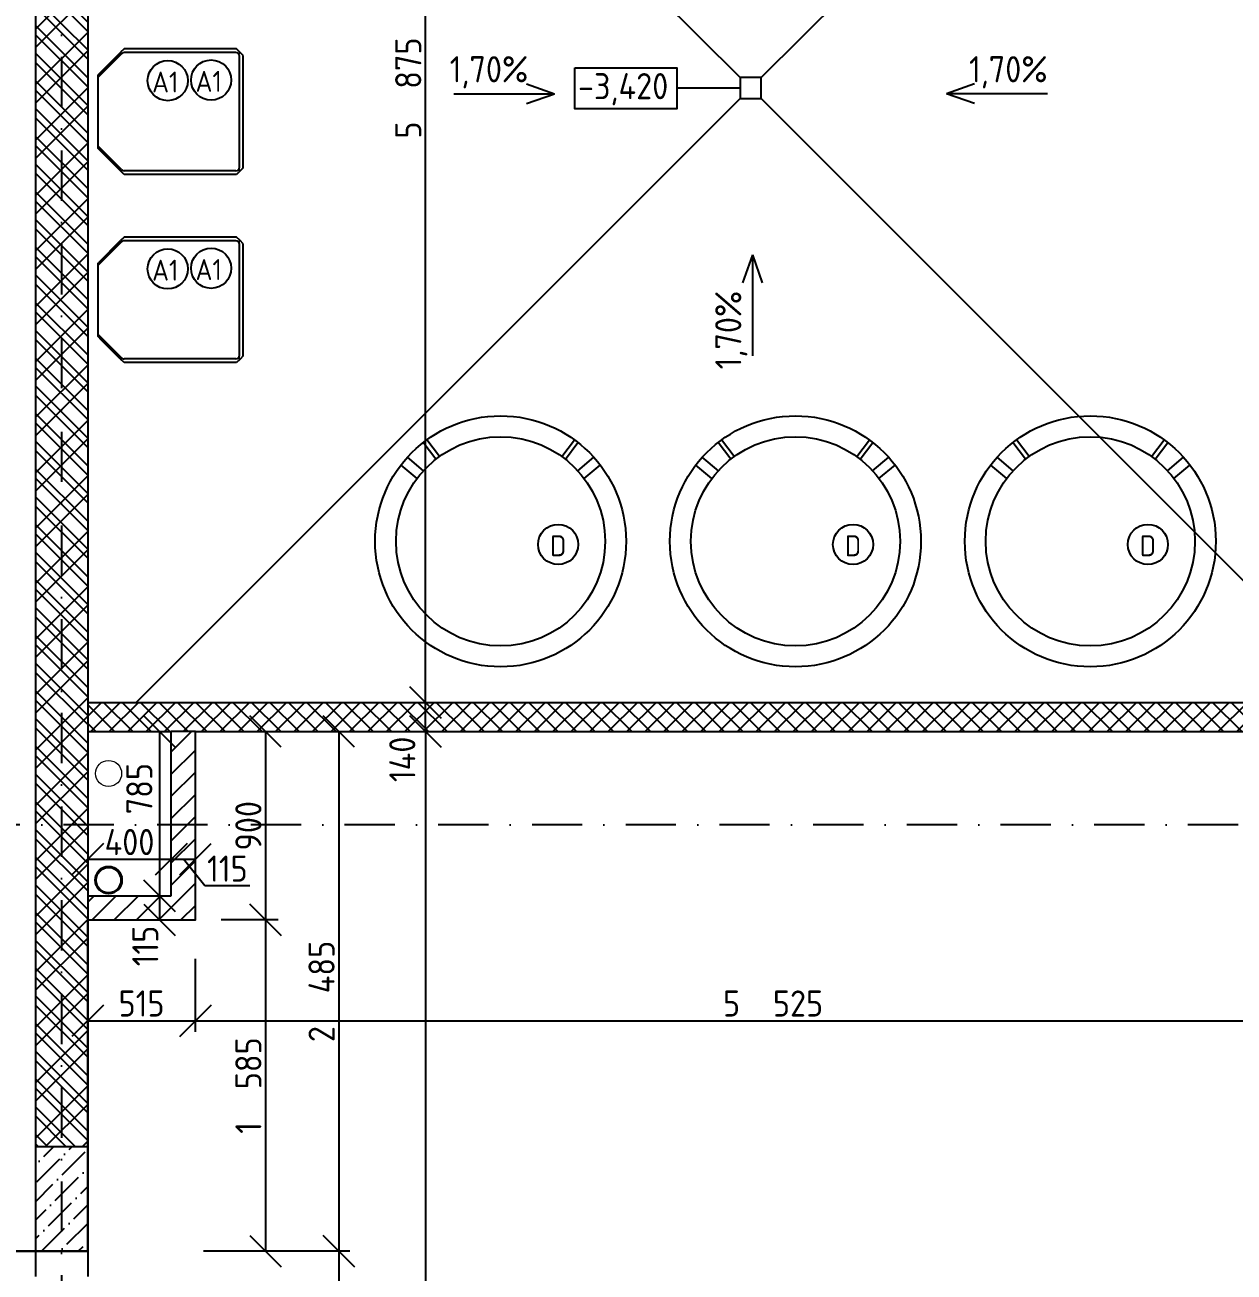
# Model space of a CAD drawing. Extents: x 4511820 to 5180432, y -1526536 to -944957.
# Drawn here: x 5007401 to 5013183, y -1427107 to -1421143 of the extents above; entities that cross this region are included whole.
import ezdxf

# ---------------------------------------------------------------- set-up
doc = ezdxf.new("R2010")
doc.units = 0
doc.header["$MEASUREMENT"] = 0
doc.linetypes.add('ACAD_ISO12W100', pattern=[22, 12, -3, 0.5, -3, 0.5, -3])
doc.linetypes.add('BODKOCIARKOVANA_3', pattern=[5.6, 3, -1.3, 0, -1.3])
doc.layers.get('0').update_dxf_attribs({"linetype": 'CONTINUOUS'})
doc.layers.get('Defpoints').update_dxf_attribs({"color": 61, "linetype": 'CONTINUOUS'})
for name, color, linetype in [('KÓTY', 4, 'CONTINUOUS'), ('MÚRY', 1, 'CONTINUOUS'), ('osi', 253, 'CONTINUOUS'), ('Plochy', 41, 'CONTINUOUS'), ('TENKÁ', 7, 'CONTINUOUS'), ('tzb', 153, 'CONTINUOUS'), ('Z-Kúrenie', 101, 'CONTINUOUS'), ('ZZ-chladenie', 133, 'CONTINUOUS'), ('ŠRAFY', 82, 'CONTINUOUS')]:
    doc.layers.add(name, color=color, linetype=linetype)
doc.layers.add('zz-kanal-daždová', color=136, linetype='CONTINUOUS', lineweight=40)
doc.layers.add('zz-kanal-splaskova', color=37, linetype='CONTINUOUS', lineweight=18)
doc.styles.add('STYLE1', font='isocp.shx')
doc.dimstyles.new('STANDARD-50', dxfattribs={"dimtxt": 125, "dimasz": 150, "dimexe": 10, "dimexo": 200, "dimgap": 20, "dimtad": 1, "dimdsep": 46, "dimlunit": 6, "dimtxsty": 'STYLE1', "dimblk1": 'OBLIQUE', "dimblk2": 'OBLIQUE', "dimsah": 1, "dimcen": 2.5, "dimse1": 1, "dimse2": 1, "dimadec": 0, "dimazin": 0, "dimtfac": 1, "dimtmove": 1, "dimatfit": 3, "dimldrblk": 'OBLIQUE', "dimfxl": 1, "dimtolj": 1, "dimtzin": 0, "dimarcsym": 0})

# ---------------------------------------------------------------- blocks, each defined once
blk = doc.blocks.new('_OBLIQUE')
at = {"color": 0, "linetype": 'ByBlock'}
blk.add_line((-0.5, -0.5), (0.5, 0.5), dxfattribs=at)
blk = doc.blocks.new('*D13559')
at = {"layer": 'Defpoints', "color": 0}
for p in [(4980571, -1425038), (5007401, -1433058), (4980571, -1434827.7)]:
    blk.add_point(p, dxfattribs=at)
at = {"layer": 'KÓTY', "color": 0, "lineweight": -2}
blk.add_line((5007401, -1434827.7), (4980571, -1434827.7), dxfattribs=at)
at = {"layer": 'KÓTY', "color": 0, "linetype": 'ByBlock', "lineweight": -2, "xscale": 150, "yscale": 150, "zscale": 150, "rotation": 180}
blk.add_blockref('_OBLIQUE', (4980571, -1434827.7), dxfattribs=at)
at = {"layer": 'KÓTY', "color": 0, "linetype": 'ByBlock', "lineweight": -2, "xscale": 150, "yscale": 150, "zscale": 150}
blk.add_blockref('_OBLIQUE', (5007401, -1434827.7), dxfattribs=at)
at = {"layer": 'KÓTY', "color": 0, "insert": (4993986, -1434745.2), "char_height": 125, "attachment_point": 5, "style": 'STYLE1'}
blk.add_mtext('\\A1;26ﾠ830', dxfattribs=at)
blk = doc.blocks.new('*D21846')
at = {"layer": 'Defpoints', "color": 0}
for p in [(5008216, -1424523), (5008216, -1431428), (5009316.5, -1431428)]:
    blk.add_point(p, dxfattribs=at)
at = {"layer": 'KÓTY', "color": 0, "lineweight": -2}
blk.add_line((5009316.5, -1424523), (5009316.5, -1431428), dxfattribs=at)
at = {"layer": 'KÓTY', "color": 0, "linetype": 'ByBlock', "lineweight": -2, "xscale": 150, "yscale": 150, "zscale": 150}
for p, rotation in [((5009316.5, -1424523), 90), ((5009316.5, -1431428), 270)]:
    blk.add_blockref('_OBLIQUE', p, dxfattribs=dict(at, rotation=rotation))
at = {"layer": 'KÓTY', "color": 0, "insert": (5009234, -1427975.5), "char_height": 125, "attachment_point": 5, "rotation": 90, "style": 'STYLE1'}
blk.add_mtext('\\A1;6ﾠ905', dxfattribs=at)
blk = doc.blocks.new('*D21847')
at = {"layer": 'Defpoints', "color": 0}
for p in [(5009316.5, -1424383), (5009316.5, -1424383), (5009316.5, -1424523)]:
    blk.add_point(p, dxfattribs=at)
at = {"layer": 'KÓTY', "color": 0, "lineweight": -2}
blk.add_line((5009316.5, -1424523), (5009316.5, -1424383), dxfattribs=at)
at = {"layer": 'KÓTY', "color": 0, "linetype": 'ByBlock', "lineweight": -2, "xscale": 150, "yscale": 150, "zscale": 150}
for p, rotation in [((5009316.5, -1424383), 90), ((5009316.5, -1424523), 270)]:
    blk.add_blockref('_OBLIQUE', p, dxfattribs=dict(at, rotation=rotation))
at = {"layer": 'KÓTY', "color": 0, "insert": (5009205.5, -1424655.5), "char_height": 125, "attachment_point": 5, "rotation": 90, "style": 'STYLE1'}
blk.add_mtext('\\A1;140', dxfattribs=at)
blk = doc.blocks.new('*D21848')
at = {"layer": 'Defpoints', "color": 0}
for p in [(5007701, -1418508), (5009316.5, -1418508), (5007701, -1424383)]:
    blk.add_point(p, dxfattribs=at)
at = {"layer": 'KÓTY', "color": 0, "lineweight": -2}
blk.add_line((5009316.5, -1424383), (5009316.5, -1418508), dxfattribs=at)
at = {"layer": 'KÓTY', "color": 0, "linetype": 'ByBlock', "lineweight": -2, "xscale": 150, "yscale": 150, "zscale": 150}
for p, rotation in [((5009316.5, -1418508), 90), ((5009316.5, -1424383), 270)]:
    blk.add_blockref('_OBLIQUE', p, dxfattribs=dict(at, rotation=rotation))
at = {"layer": 'KÓTY', "color": 0, "insert": (5009234, -1421445.5), "char_height": 125, "attachment_point": 5, "rotation": 90, "style": 'STYLE1'}
blk.add_mtext('\\A1;5ﾠ875', dxfattribs=at)
blk = doc.blocks.new('*D21849')
at = {"layer": 'Defpoints', "color": 0}
for p in [(5007701, -1424523), (5007701, -1427008), (5008902, -1427008)]:
    blk.add_point(p, dxfattribs=at)
at = {"layer": 'KÓTY', "color": 0, "lineweight": -2}
blk.add_line((5008902, -1424523), (5008902, -1427008), dxfattribs=at)
at = {"layer": 'KÓTY', "color": 0, "linetype": 'ByBlock', "lineweight": -2, "xscale": 150, "yscale": 150, "zscale": 150}
for p, rotation in [((5008902, -1424523), 90), ((5008902, -1427008), 270)]:
    blk.add_blockref('_OBLIQUE', p, dxfattribs=dict(at, rotation=rotation))
at = {"layer": 'KÓTY', "color": 0, "insert": (5008819.5, -1425765.5), "char_height": 125, "attachment_point": 5, "rotation": 90, "style": 'STYLE1'}
blk.add_mtext('\\A1;2ﾠ485', dxfattribs=at)
blk = doc.blocks.new('*D21850')
at = {"layer": 'Defpoints', "color": 0}
for p in [(5007701, -1427008), (5007701, -1431428), (5008902, -1431428)]:
    blk.add_point(p, dxfattribs=at)
at = {"layer": 'KÓTY', "color": 0, "lineweight": -2}
blk.add_line((5008902, -1427008), (5008902, -1431428), dxfattribs=at)
at = {"layer": 'KÓTY', "color": 0, "linetype": 'ByBlock', "lineweight": -2, "xscale": 150, "yscale": 150, "zscale": 150}
for p, rotation in [((5008902, -1427008), 90), ((5008902, -1431428), 270)]:
    blk.add_blockref('_OBLIQUE', p, dxfattribs=dict(at, rotation=rotation))
at = {"layer": 'KÓTY', "color": 0, "insert": (5008780.5, -1428866.5), "char_height": 125, "attachment_point": 5, "rotation": 90, "style": 'STYLE1'}
blk.add_mtext('\\A1;4ﾠ420', dxfattribs=at)
blk = doc.blocks.new('*D42730')
at = {"layer": 'Defpoints', "color": 0}
for p in [(5008280.5, -1424523), (5008280.5, -1425423), (5008552, -1425423)]:
    blk.add_point(p, dxfattribs=at)
at = {"layer": 'KÓTY', "color": 0, "lineweight": -2}
blk.add_line((5008552, -1424523), (5008552, -1425423), dxfattribs=at)
at = {"layer": 'KÓTY', "color": 0, "linetype": 'ByBlock', "lineweight": -2, "xscale": 150, "yscale": 150, "zscale": 150}
for p, rotation in [((5008552, -1424523), 90), ((5008552, -1425423), 270)]:
    blk.add_blockref('_OBLIQUE', p, dxfattribs=dict(at, rotation=rotation))
at = {"layer": 'KÓTY', "color": 0, "insert": (5008469.5, -1424973), "char_height": 125, "attachment_point": 5, "rotation": 90, "style": 'STYLE1'}
blk.add_mtext('\\A1;900', dxfattribs=at)
blk = doc.blocks.new('*D42731')
at = {"layer": 'Defpoints', "color": 0}
for p in [(5007765.5, -1425423), (5007765.5, -1427008), (5008552, -1427008)]:
    blk.add_point(p, dxfattribs=at)
at = {"layer": 'KÓTY', "color": 0, "lineweight": -2}
blk.add_line((5008552, -1425423), (5008552, -1427008), dxfattribs=at)
at = {"layer": 'KÓTY', "color": 0, "linetype": 'ByBlock', "lineweight": -2, "xscale": 150, "yscale": 150, "zscale": 150}
for p, rotation in [((5008552, -1425423), 90), ((5008552, -1427008), 270)]:
    blk.add_blockref('_OBLIQUE', p, dxfattribs=dict(at, rotation=rotation))
at = {"layer": 'KÓTY', "color": 0, "insert": (5008469.5, -1426215.5), "char_height": 125, "attachment_point": 5, "rotation": 90, "style": 'STYLE1'}
blk.add_mtext('\\A1;1ﾠ585', dxfattribs=at)
blk = doc.blocks.new('*D42734')
at = {"layer": 'Defpoints', "color": 0}
for p in [(5007701, -1424523), (5008101, -1424523), (5008101, -1425133.5)]:
    blk.add_point(p, dxfattribs=at)
at = {"layer": 'KÓTY', "color": 0, "lineweight": -2}
blk.add_line((5007701, -1425133.5), (5008101, -1425133.5), dxfattribs=at)
at = {"layer": 'KÓTY', "color": 0, "linetype": 'ByBlock', "lineweight": -2, "xscale": 150, "yscale": 150, "zscale": 150, "rotation": 180}
blk.add_blockref('_OBLIQUE', (5007701, -1425133.5), dxfattribs=at)
at = {"layer": 'KÓTY', "color": 0, "linetype": 'ByBlock', "lineweight": -2, "xscale": 150, "yscale": 150, "zscale": 150}
blk.add_blockref('_OBLIQUE', (5008101, -1425133.5), dxfattribs=at)
at = {"layer": 'KÓTY', "color": 0, "insert": (5007901, -1425051), "char_height": 125, "attachment_point": 5, "style": 'STYLE1'}
blk.add_mtext('\\A1;400', dxfattribs=at)
blk = doc.blocks.new('*D42735')
at = {"layer": 'Defpoints', "color": 0}
for p in [(5008101, -1425133.5), (5008216, -1425133.5), (5008216, -1425133.5)]:
    blk.add_point(p, dxfattribs=at)
at = {"layer": 'KÓTY', "color": 0, "lineweight": -2}
for p, q in [((5008101, -1425133.5), (5008216, -1425133.5)), ((5008261.5, -1425260.5), (5008158.5, -1425133.5)), ((5008476.5, -1425260.5), (5008261.5, -1425260.5))]:
    blk.add_line(p, q, dxfattribs=at)
at = {"layer": 'KÓTY', "color": 0, "linetype": 'ByBlock', "lineweight": -2, "xscale": 150, "yscale": 150, "zscale": 150, "rotation": 180}
blk.add_blockref('_OBLIQUE', (5008101, -1425133.5), dxfattribs=at)
at = {"layer": 'KÓTY', "color": 0, "linetype": 'ByBlock', "lineweight": -2, "xscale": 150, "yscale": 150, "zscale": 150}
blk.add_blockref('_OBLIQUE', (5008216, -1425133.5), dxfattribs=at)
at = {"layer": 'KÓTY', "color": 0, "insert": (5008369, -1425178), "char_height": 125, "attachment_point": 5, "style": 'STYLE1'}
blk.add_mtext('\\A1;115', dxfattribs=at)
blk = doc.blocks.new('*D42736')
at = {"layer": 'Defpoints', "color": 0}
for p in [(5008101, -1424523), (5008044.5, -1425308), (5008101, -1425308)]:
    blk.add_point(p, dxfattribs=at)
at = {"layer": 'KÓTY', "color": 0, "lineweight": -2}
blk.add_line((5008044.5, -1424523), (5008044.5, -1425308), dxfattribs=at)
at = {"layer": 'KÓTY', "color": 0, "linetype": 'ByBlock', "lineweight": -2, "xscale": 150, "yscale": 150, "zscale": 150}
for p, rotation in [((5008044.5, -1424523), 90), ((5008044.5, -1425308), 270)]:
    blk.add_blockref('_OBLIQUE', p, dxfattribs=dict(at, rotation=rotation))
at = {"layer": 'KÓTY', "color": 0, "insert": (5007948, -1424795.5), "char_height": 125, "attachment_point": 5, "rotation": 90, "style": 'STYLE1'}
blk.add_mtext('\\A1;785', dxfattribs=at)
blk = doc.blocks.new('*D42737')
at = {"layer": 'Defpoints', "color": 0}
for p in [(5008044.5, -1425308), (5008044.5, -1425423), (5008044.5, -1425423)]:
    blk.add_point(p, dxfattribs=at)
at = {"layer": 'KÓTY', "color": 0, "lineweight": -2}
blk.add_line((5008044.5, -1425308), (5008044.5, -1425423), dxfattribs=at)
at = {"layer": 'KÓTY', "color": 0, "linetype": 'ByBlock', "lineweight": -2, "xscale": 150, "yscale": 150, "zscale": 150}
for p, rotation in [((5008044.5, -1425308), 90), ((5008044.5, -1425423), 270)]:
    blk.add_blockref('_OBLIQUE', p, dxfattribs=dict(at, rotation=rotation))
at = {"layer": 'KÓTY', "color": 0, "insert": (5007976.5, -1425548), "char_height": 125, "attachment_point": 5, "rotation": 90, "style": 'STYLE1'}
blk.add_mtext('\\A1;115', dxfattribs=at)
blk = doc.blocks.new('*D42738')
at = {"layer": 'Defpoints', "color": 0}
for p in [(5007701, -1425423), (5008216, -1425423), (5008216, -1425905.5)]:
    blk.add_point(p, dxfattribs=at)
at = {"layer": 'KÓTY', "color": 0, "lineweight": -2}
blk.add_line((5007701, -1425905.5), (5008216, -1425905.5), dxfattribs=at)
at = {"layer": 'KÓTY', "color": 0, "linetype": 'ByBlock', "lineweight": -2, "xscale": 150, "yscale": 150, "zscale": 150, "rotation": 180}
blk.add_blockref('_OBLIQUE', (5007701, -1425905.5), dxfattribs=at)
at = {"layer": 'KÓTY', "color": 0, "linetype": 'ByBlock', "lineweight": -2, "xscale": 150, "yscale": 150, "zscale": 150}
blk.add_blockref('_OBLIQUE', (5008216, -1425905.5), dxfattribs=at)
at = {"layer": 'KÓTY', "color": 0, "insert": (5007958.5, -1425823), "char_height": 125, "attachment_point": 5, "style": 'STYLE1'}
blk.add_mtext('\\A1;515', dxfattribs=at)
blk = doc.blocks.new('*D42740')
at = {"layer": 'Defpoints', "color": 0}
for p in [(5008216, -1425423), (5013741, -1425423), (5013741, -1425905.5)]:
    blk.add_point(p, dxfattribs=at)
at = {"layer": 'KÓTY', "color": 0, "lineweight": -2}
blk.add_line((5008216, -1425905.5), (5013741, -1425905.5), dxfattribs=at)
at = {"layer": 'KÓTY', "color": 0, "linetype": 'ByBlock', "lineweight": -2, "xscale": 150, "yscale": 150, "zscale": 150, "rotation": 180}
blk.add_blockref('_OBLIQUE', (5008216, -1425905.5), dxfattribs=at)
at = {"layer": 'KÓTY', "color": 0, "linetype": 'ByBlock', "lineweight": -2, "xscale": 150, "yscale": 150, "zscale": 150}
blk.add_blockref('_OBLIQUE', (5013741, -1425905.5), dxfattribs=at)
at = {"layer": 'KÓTY', "color": 0, "insert": (5010978.5, -1425823), "char_height": 125, "attachment_point": 5, "style": 'STYLE1'}
blk.add_mtext('\\A1;5ﾠ525', dxfattribs=at)

msp = doc.modelspace()

# ---------------------------------------------------------------- hatches: boundary and pattern name
at = {"layer": 'ŠRAFY'}
h = msp.add_hatch(dxfattribs=at)
h.set_pattern_fill('ANSI32', color=256, scale=500)
h.set_pattern_definition([(45, (584112, 0), (-132.5825215, 132.5825215), []), (45, (584200.39, 0), (-132.5825215, 132.5825215), [])])
h.paths.add_polyline_path([(5007701, -1425308.048), (5007701, -1424523.048), (5007701, -1424383.048), (5007701, -1418508.048), (5007451, -1418508.048), (5007451, -1426508.048), (5007701, -1426508.048), (5007701, -1425423.048)])
h.paths.add_polyline_path([(5007282.951, -1419509), (5007483.049, -1419509), (5007483.049, -1419759), (5007282.951, -1419759)], flags=9)
h = msp.add_hatch(dxfattribs=at)
h.set_pattern_fill('ANSI32', color=256, scale=250, angle=90)
h.set_pattern_definition([(135, (-10132.71, -87677), (-66.2912607, -66.2912607), []), (135, (-10132.71, -87632.81), (-66.2912607, -66.2912607), [])])
h.paths.add_polyline_path([(5007701, -1425308.048), (5007701, -1424523.048), (5007701, -1424383.048), (5007701, -1418508.048), (5007451, -1418508.048), (5007451, -1426508.048), (5007701, -1426508.048), (5007701, -1425423.048)])
h.paths.add_polyline_path([(5007282.951, -1419509), (5007483.049, -1419509), (5007483.049, -1419759), (5007282.951, -1419759)], flags=9)
h = msp.add_hatch(dxfattribs=at)
h.set_pattern_fill('ANSI37', color=256, scale=500)
h.set_pattern_definition([(45, (584112, 0), (-44.1941738, 44.1941738), []), (135, (584112, 0), (-44.1941738, -44.1941738), [])])
h.paths.add_polyline_path([(5014041, -1424383.048), (5007701, -1424383.048), (5007701, -1424523.048), (5008101, -1424523.048), (5008216, -1424523.048), (5014041, -1424523.048)])
at = {"layer": 'ŠRAFY', "ltscale": 0.25}
h = msp.add_hatch(dxfattribs=at)
h.set_pattern_fill('ANSI31', color=256, scale=600, angle=360, style=0)
h.set_pattern_definition([(45, (6643972.85, 6607032.53), (-53.0330086, 53.0330086), [])])
h.paths.add_polyline_path([(5008216, -1425423.048), (5008216, -1424523.048), (5008101, -1424523.048), (5008101, -1425308.048), (5007701, -1425308.048), (5007701, -1425423.048)])
at = {"layer": 'ŠRAFY'}
h = msp.add_hatch(dxfattribs=at)
h.set_pattern_fill('ANSI36', color=256, scale=500)
h.set_pattern_definition([(45, (577522, 0), (33.1456304, 121.533978), [156.25, -31.25, 0, -31.25])])
h.paths.add_polyline_path([(5007451, -1427008.048), (5007591, -1427008.048), (5007701, -1427008.048), (5007701, -1426508.048), (5007451, -1426508.048)])

# ---------------------------------------------------------------- linework, layer by layer
at = {"layer": 'KÓTY'}
for p, q in [((5010821, -1421445.548), (5010518.807, -1421446.248)), ((5008611.5, -1425423.048), (5008340, -1425423.048)), ((5008216, -1425958.903), (5008216, -1425608.903)), ((5008605.403, -1427008.048), (5008255.403, -1427008.048)), ((5008955.403, -1427008.048), (5008605.403, -1427008.048))]:
    msp.add_line(p, q, dxfattribs=at)
at = {"layer": 'MÚRY'}
for p, q in [((5007701, -1418508.048), (5007701, -1424383.048)), ((5007701, -1424383.048), (5014041, -1424383.048)), ((5007701, -1424523.048), (5008101, -1424523.048)), ((5007701, -1424523.048), (5007701, -1425308.048)), ((5008101, -1425308.048), (5008101, -1424523.048)), ((5008216, -1424523.048), (5013741, -1424523.048)), ((5008216, -1425423.048), (5008216, -1424523.048)), ((5007701, -1425308.048), (5008101, -1425308.048)), ((5007701, -1425423.048), (5007701, -1427008.048)), ((5007701, -1425423.048), (5008216, -1425423.048)), ((5007701, -1427008.048), (5003161, -1427008.048))]:
    msp.add_line(p, q, dxfattribs=at)
at = {"layer": 'osi', "linetype": 'BODKOCIARKOVANA_3', "ltscale": 80}
for p, q in [((5007576, -1396650.857), (5007576, -1434168.048)), ((5041881, -1424968.048), (4978211, -1424968.048))]:
    msp.add_line(p, q, dxfattribs=at)
at = {"layer": 'Plochy'}
for points in [[(5014041, -1418508.048), (5007701, -1418508.048), (5007701, -1424383.048), (5014041, -1424383.048)], [(5000811, -1431428.048), (5000811, -1427008.048), (5007701, -1427008.048), (5007701, -1425423.048), (5008216, -1425423.048), (5008216, -1424523.048), (5013741, -1424523.048), (5013741, -1425383.048), (5014041, -1425383.048), (5014041, -1431428.048)]]:
    msp.add_lwpolyline(points, close=True, dxfattribs=at)
at = {"layer": 'TENKÁ'}
for p, q in [((5007451, -1418508.048), (5007451, -1427028.048)), ((5009451.5, -1421472.5), (5009934, -1421472.5)), ((5009800, -1421425.5), (5009934, -1421472.5)), ((5009800, -1421519.5), (5009934, -1421472.5)), ((5011942, -1421425.5), (5011808, -1421472.5)), ((5012290.5, -1421472.5), (5011808, -1421472.5)), ((5011942, -1421519.5), (5011808, -1421472.5)), ((5010834.452, -1422377.548), (5010881.452, -1422243.548)), ((5010881.452, -1422726.048), (5010881.452, -1422243.548)), ((5010928.452, -1422377.548), (5010881.452, -1422243.548)), ((5007701, -1424383.048), (5007701, -1424523.048)), ((5008216, -1424523.048), (5008101, -1424523.048)), ((5007701, -1425308.048), (5007701, -1425423.048)), ((5007701, -1426508.048), (5007451, -1426508.048))]:
    msp.add_line(p, q, dxfattribs=at)
at = {"layer": 'TENKÁ', "color": 9, "ltscale": 0.25}
for p, q in [((5010821, -1421395.548), (5007933.5, -1418508.048)), ((5010921, -1421395.548), (5013808.5, -1418508.048)), ((5010821, -1421495.548), (5007933.5, -1424383.048)), ((5010921, -1421495.548), (5013808.5, -1424383.048))]:
    msp.add_line(p, q, dxfattribs=at)
at = {"layer": 'TENKÁ', "linetype": 'ACAD_ISO12W100', "ltscale": 10}
for p, q in [((5007451, -1427008.048), (5007451, -1431428.048)), ((5007701, -1427008.048), (5007701, -1431428.048))]:
    msp.add_line(p, q, dxfattribs=at)
at = {"layer": 'TENKÁ', "ltscale": 0.25}
msp.add_lwpolyline([(5010031.193, -1421348.548), (5010518.807, -1421348.548), (5010518.807, -1421543.947), (5010031.193, -1421543.947)], close=True, dxfattribs=at)
at = {"layer": 'tzb'}
msp.add_lwpolyline([(5010921, -1421395.548), (5010821, -1421395.548), (5010821, -1421495.548), (5010921, -1421495.548)], close=True, dxfattribs=at)
at = {"layer": 'Z-Kúrenie'}
for p, q in [((5009365.97, -1423220.28), (5009305.651, -1423140.412)), ((5009382.728, -1423207.624), (5009322.409, -1423127.756)), ((5009968.59, -1423207.532), (5010028.884, -1423127.645)), ((5009985.351, -1423220.183), (5010045.646, -1423140.296)), ((5010775.97, -1423220.28), (5010715.651, -1423140.412)), ((5010792.728, -1423207.624), (5010732.409, -1423127.756)), ((5011378.59, -1423207.532), (5011438.884, -1423127.645)), ((5011395.351, -1423220.183), (5011455.646, -1423140.296)), ((5012185.97, -1423220.28), (5012125.651, -1423140.412)), ((5012202.728, -1423207.624), (5012142.409, -1423127.756)), ((5012788.59, -1423207.532), (5012848.884, -1423127.645)), ((5012805.351, -1423220.183), (5012865.646, -1423140.296)), ((5009276.242, -1423312.027), (5009199.293, -1423248.05)), ((5009306.929, -1423275.118), (5009229.98, -1423211.14)), ((5010044.362, -1423275.122), (5010121.315, -1423211.14)), ((5010075.049, -1423312.031), (5010152.003, -1423248.05)), ((5010686.242, -1423312.027), (5010609.293, -1423248.05)), ((5010716.929, -1423275.118), (5010639.98, -1423211.14)), ((5011454.362, -1423275.122), (5011531.315, -1423211.14)), ((5011485.049, -1423312.031), (5011562.003, -1423248.05)), ((5012096.242, -1423312.027), (5012019.293, -1423248.05)), ((5012126.929, -1423275.118), (5012049.98, -1423211.14)), ((5012864.362, -1423275.122), (5012941.315, -1423211.14)), ((5012895.049, -1423312.031), (5012972.003, -1423248.05))]:
    msp.add_line(p, q, dxfattribs=at)
for centre, radius in [((5009675.648, -1423612.891), 600.019), ((5011085.648, -1423612.891), 600.019), ((5012495.648, -1423612.891), 600.019), ((5009675.644, -1423612.891), 500.041), ((5011085.644, -1423612.891), 500.041), ((5012495.644, -1423612.891), 500.041)]:
    msp.add_circle(centre, radius, dxfattribs=at)
at = {"layer": 'Z-Kúrenie', "linetype": 'Continuous'}
for centre in [(5009950.793, -1423627.961), (5011360.793, -1423627.961), (5012770.793, -1423627.961)]:
    msp.add_circle(centre, 96, dxfattribs=at)
at = {"layer": 'ZZ-chladenie'}
for p, q in [((5007863.916, -1421279.682), (5007751, -1421392.598)), ((5007856.491, -1421276.5), (5007752.414, -1421380.577)), ((5007856.491, -1421276.5), (5007861.794, -1421281.804)), ((5007874.943, -1421258.048), (5007858.612, -1421274.379)), ((5007858.612, -1421274.379), (5007863.916, -1421279.682)), ((5008413.336, -1421258.048), (5007874.943, -1421258.048)), ((5008410, -1421275.548), (5007874.943, -1421275.548)), ((5008428.461, -1421273.173), (5008413.336, -1421258.048)), ((5008421.667, -1421279.967), (5008428.461, -1421273.173)), ((5008423.081, -1421281.381), (5008429.875, -1421274.587)), ((5008427.5, -1421823.048), (5008427.5, -1421293.048)), ((5008445, -1421289.713), (5008429.875, -1421274.587)), ((5008445, -1421826.384), (5008445, -1421289.713)), ((5007751, -1421734.105), (5007751, -1421381.992)), ((5007751, -1421381.992), (5007756.303, -1421387.295)), ((5007752.414, -1421380.577), (5007757.718, -1421385.881)), ((5007863.916, -1421836.414), (5007751, -1421723.498)), ((5007751, -1421734.105), (5007756.303, -1421728.802)), ((5007752.414, -1421735.519), (5007757.718, -1421730.216)), ((5007766.029, -1421749.134), (5007752.414, -1421735.519)), ((5007766.029, -1421749.134), (5007771.332, -1421743.83)), ((5007767.443, -1421750.548), (5007772.746, -1421745.245)), ((5007793.14, -1421776.245), (5007767.443, -1421750.548)), ((5007793.14, -1421776.245), (5007798.444, -1421770.942)), ((5007794.554, -1421777.659), (5007799.858, -1421772.356)), ((5007856.491, -1421839.596), (5007794.554, -1421777.659)), ((5007856.491, -1421839.596), (5007861.794, -1421834.293)), ((5007858.612, -1421841.717), (5007863.916, -1421836.414)), ((5008421.667, -1421836.13), (5008428.461, -1421842.923)), ((5008423.081, -1421834.715), (5008429.875, -1421841.509)), ((5008445, -1421826.384), (5008429.875, -1421841.509)), ((5007874.943, -1421858.048), (5007858.612, -1421841.717)), ((5008410, -1421840.548), (5007874.943, -1421840.548)), ((5008413.336, -1421858.048), (5007874.943, -1421858.048)), ((5008428.461, -1421842.923), (5008413.336, -1421858.048)), ((5007863.916, -1422179.682), (5007751, -1422292.598)), ((5007856.491, -1422176.5), (5007752.414, -1422280.577)), ((5007856.491, -1422176.5), (5007861.794, -1422181.804)), ((5007874.943, -1422158.048), (5007858.612, -1422174.379)), ((5007858.612, -1422174.379), (5007863.916, -1422179.682)), ((5008413.336, -1422158.048), (5007874.943, -1422158.048)), ((5008410, -1422175.548), (5007874.943, -1422175.548)), ((5008428.461, -1422173.173), (5008413.336, -1422158.048)), ((5008421.667, -1422179.967), (5008428.461, -1422173.173)), ((5008423.081, -1422181.381), (5008429.875, -1422174.587)), ((5008427.5, -1422723.048), (5008427.5, -1422193.048)), ((5008445, -1422189.713), (5008429.875, -1422174.587)), ((5008445, -1422726.384), (5008445, -1422189.713)), ((5007751, -1422634.105), (5007751, -1422281.992)), ((5007751, -1422281.992), (5007756.303, -1422287.295)), ((5007752.414, -1422280.577), (5007757.718, -1422285.881)), ((5007863.916, -1422736.414), (5007751, -1422623.498)), ((5007751, -1422634.105), (5007756.303, -1422628.802)), ((5007752.414, -1422635.519), (5007757.718, -1422630.216)), ((5007766.029, -1422649.134), (5007752.414, -1422635.519)), ((5007766.029, -1422649.134), (5007771.332, -1422643.83)), ((5007767.443, -1422650.548), (5007772.746, -1422645.245)), ((5007793.14, -1422676.245), (5007767.443, -1422650.548)), ((5007793.14, -1422676.245), (5007798.444, -1422670.942)), ((5007794.554, -1422677.659), (5007799.858, -1422672.356)), ((5007856.491, -1422739.596), (5007794.554, -1422677.659)), ((5008445, -1422726.384), (5008429.875, -1422741.509)), ((5007856.491, -1422739.596), (5007861.794, -1422734.293)), ((5007858.612, -1422741.717), (5007863.916, -1422736.414)), ((5007874.943, -1422758.048), (5007858.612, -1422741.717)), ((5008410, -1422740.548), (5007874.943, -1422740.548)), ((5008413.336, -1422758.048), (5007874.943, -1422758.048)), ((5008428.461, -1422742.923), (5008413.336, -1422758.048)), ((5008421.667, -1422736.13), (5008428.461, -1422742.923)), ((5008423.081, -1422734.715), (5008429.875, -1422741.509))]:
    msp.add_line(p, q, dxfattribs=at)
for centre in [(5008083.757, -1421409.956), (5008291.404, -1421407.072), (5008083.757, -1422309.956), (5008291.404, -1422307.072)]:
    msp.add_circle(centre, 96, dxfattribs=at)
for centre, radius, start, end in [((5007857.394, -1421275.282), 1.517, 233.4675905, 36.5324095), ((5007874.715, -1421291.714), 16.167, 89.1907148, 131.9108901), ((5008410, -1421293.048), 17.5, 0, 90), ((5008429.25, -1421273.798), 1.007, 141.6416245, 308.3583755), ((5007751.431, -1421381.008), 1.074, 246.3455689, 23.6544311), ((5007751.431, -1421735.088), 1.074, 336.3455689, 113.6544311), ((5007766.459, -1421750.117), 1.074, 336.3455689, 113.6544311), ((5007793.571, -1421777.229), 1.074, 336.3455689, 113.6544311), ((5007874.715, -1421824.383), 16.167, 228.0891099, 270.8092852), ((5008410, -1421823.048), 17.5, 270, 0), ((5007857.394, -1421840.815), 1.517, 323.4675905, 126.5324095), ((5008429.25, -1421842.298), 1.007, 51.6416245, 218.3583755), ((5007857.394, -1422175.282), 1.517, 233.4675905, 36.5324095), ((5007874.715, -1422191.714), 16.167, 89.1907148, 131.9108901), ((5008410, -1422193.048), 17.5, 0, 90), ((5008429.25, -1422173.798), 1.007, 141.6416245, 308.3583755), ((5007751.431, -1422281.008), 1.074, 246.3455689, 23.6544311), ((5007751.431, -1422635.088), 1.074, 336.3455689, 113.6544311), ((5007766.459, -1422650.117), 1.074, 336.3455689, 113.6544311), ((5007793.571, -1422677.229), 1.074, 336.3455689, 113.6544311), ((5008410, -1422723.048), 17.5, 270, 0), ((5007857.394, -1422740.815), 1.517, 323.4675905, 126.5324095), ((5007874.715, -1422724.383), 16.167, 228.0891099, 270.8092852), ((5008429.25, -1422742.298), 1.007, 51.6416245, 218.3583755)]:
    msp.add_arc(centre, radius, start, end, dxfattribs=at)
at = {"layer": 'zz-kanal-daždová'}
msp.add_circle((5007801, -1425233.048), 62.5, dxfattribs=at)
at = {"layer": 'zz-kanal-splaskova'}
msp.add_circle((5007801, -1424723.048), 62.5, dxfattribs=at)

# ---------------------------------------------------------------- texts
at = {"layer": 'TENKÁ', "ltscale": 0.25, "style": 'STYLE1'}
for s, p in [('1,70%', (5009432.082, -1421417.789)), ('1,70%', (5011915.582, -1421417.789)), ('-3,420', (5010045.582, -1421498.749))]:
    msp.add_text(s, height=125, dxfattribs=at).set_placement(p)
msp.add_text('1,70%', height=125, rotation=90, dxfattribs=at).set_placement((5010826.741, -1422790.466))
at = {"layer": 'Z-Kúrenie', "linetype": 'Continuous', "style": 'STYLE1'}
for p in [(5009912.165, -1423684.16), (5011322.165, -1423684.16), (5012732.165, -1423684.16)]:
    msp.add_text('D', height=100, dxfattribs=at).set_placement(p)
at = {"layer": 'ZZ-chladenie', "style": 'STYLE1'}
for p in [(5008009.129, -1421466.155), (5008216.776, -1421463.271), (5008009.129, -1422366.155), (5008216.776, -1422363.271)]:
    msp.add_text('A1', height=100, dxfattribs=at).set_placement(p)

# ---------------------------------------------------------------- dimensions: what is measured, and where the dimension line sits
at = {"layer": 'KÓTY'}
for base, p1, p2, picture, middle in [((5009316.5, -1418508.048), (5007701, -1424383.048), (5007701, -1418508.048), '*D21848', (5009233.957, -1421445.548)), ((5008902, -1427008.048), (5007701, -1424523.048), (5007701, -1427008.048), '*D21849', (5008819.457, -1425765.548)), ((5009316.5, -1431428.048), (5008216, -1424523.048), (5008216, -1431428.048), '*D21846', (5009233.957, -1427975.548)), ((5008552, -1425423.048), (5008280.5, -1424523.048), (5008280.5, -1425423.048), '*D42730', (5008469.5, -1424973.048)), ((5008552, -1427008.048), (5007765.5, -1425423.048), (5007765.5, -1427008.048), '*D42731', (5008469.457, -1426215.548))]:
    dim = msp.add_linear_dim(base=base, p1=p1, p2=p2, angle=90, dimstyle='STANDARD-50', override={"dimtxsty": 'STYLE1', "dimldrblk": 'OBLIQUE'}, dxfattribs=at)
    dim.commit()
    dim.dimension.update_dxf_attribs({"geometry": picture, "text_midpoint": middle})
for base, p1, p2, picture, middle in [((5009316.5, -1424383.048), (5009316.5, -1424523.048), (5009316.5, -1424383.048), '*D21847', (5009288, -1424655.5)), ((5008044.5, -1425308.048), (5008101, -1424523.048), (5008101, -1425308.048), '*D42736', (5008030.5, -1424795.5)), ((5008044.5, -1425423.048), (5008044.5, -1425308.048), (5008044.5, -1425423.048), '*D42737', (5008059, -1425548)), ((5008902, -1431428.048), (5007701, -1427008.048), (5007701, -1431428.048), '*D21850', (5008863, -1428866.5))]:
    dim = msp.add_linear_dim(base=base, p1=p1, p2=p2, angle=90, dimstyle='STANDARD-50', override={"dimtxsty": 'STYLE1', "dimldrblk": 'OBLIQUE'}, dxfattribs=at)
    dim.commit()
    dim.dimension.update_dxf_attribs({"geometry": picture, "text_midpoint": middle, "dimtype": 160})
for base, p1, p2, picture, middle in [((5008101, -1425133.5), (5007701, -1424523.048), (5008101, -1424523.048), '*D42734', (5007901, -1425051)), ((5008216, -1425905.5), (5007701, -1425423.048), (5008216, -1425423.048), '*D42738', (5007958.5, -1425823)), ((5013741, -1425905.5), (5008216, -1425423.048), (5013741, -1425423.048), '*D42740', (5010978.5, -1425822.957))]:
    dim = msp.add_linear_dim(base=base, p1=p1, p2=p2, dimstyle='STANDARD-50', override={"dimtxsty": 'STYLE1', "dimldrblk": 'OBLIQUE'}, dxfattribs=at)
    dim.commit()
    dim.dimension.update_dxf_attribs({"geometry": picture, "text_midpoint": middle})
dim = msp.add_linear_dim(base=(4980571, -1434827.74), p1=(5007401, -1433058.048), p2=(4980571, -1425038.048), dimstyle='STANDARD-50', dxfattribs=at)
dim.commit()
dim.dimension.update_dxf_attribs({"geometry": '*D13559', "text_midpoint": (4993986, -1434745.197)})
dim = msp.add_linear_dim(base=(5008216, -1425133.5), p1=(5008101, -1425133.5), p2=(5008216, -1425133.5), dimstyle='STANDARD-50', override={"dimtxsty": 'STYLE1', "dimldrblk": 'OBLIQUE'}, dxfattribs=at)
dim.commit()
dim.dimension.update_dxf_attribs({"geometry": '*D42735', "text_midpoint": (5008281.5, -1425260.5), "dimtype": 160})

doc.saveas('drawing.dxf')
